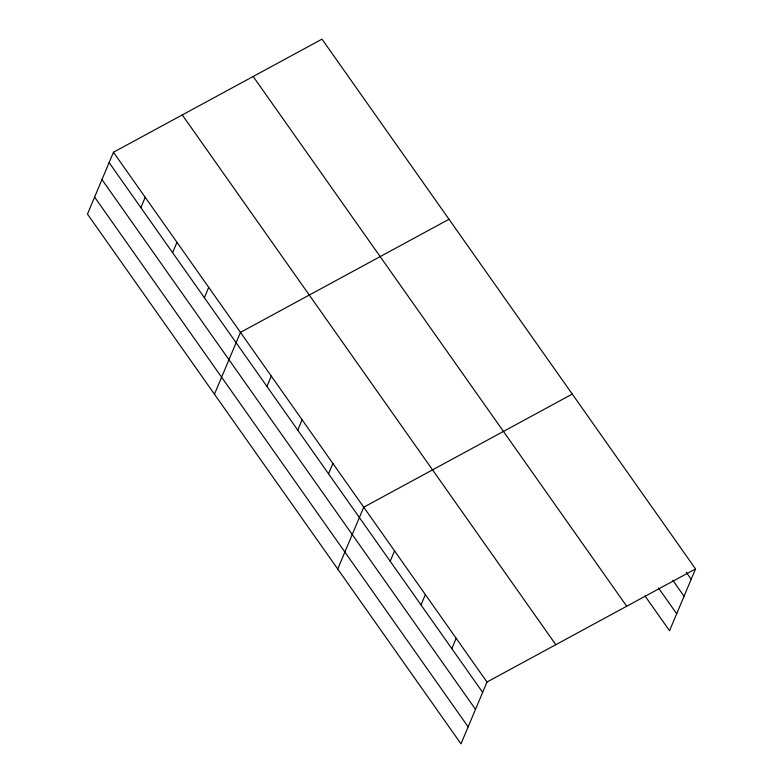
<?xml version="1.0" encoding="UTF-8"?>
<svg xmlns="http://www.w3.org/2000/svg" width="783" height="783" viewBox="0 0 783 783"><rect width="100%" height="100%" fill="white"/><g stroke="black" fill="none" stroke-linecap="round" stroke-linejoin="round"><path stroke-width="1.17" d="M113.457 152.254L87.461 214.082L461.001 743.85L486.997 682.013L695.539 568.918L321.999 39.15L113.457 152.254L486.997 682.013M140.862 207.632L145.207 197.287M172.612 252.655L176.958 242.309M204.363 297.687L208.709 287.341M214.464 394.201L240.459 332.374L449.002 219.269M266.925 386.42L271.28 376.075M297.746 430.131L302.091 419.786M328.566 473.832L332.912 463.487M337.737 569.026L363.733 507.198L572.265 394.094M390.198 561.245L394.544 550.899M421.019 604.946L425.365 594.61M451.83 648.657L456.176 638.311M695.539 568.918L669.543 630.746L645.026 595.98M686.29 572.304L691.183 579.254M672.842 580.36L684.048 596.245M658.474 587.925L676.688 613.755M253.173 76.47L626.713 606.238M182.273 114.925L555.813 644.693M109.111 162.6L482.651 692.358M101.966 179.591L475.506 709.349M94.606 197.091L468.146 726.859"/></g></svg>
